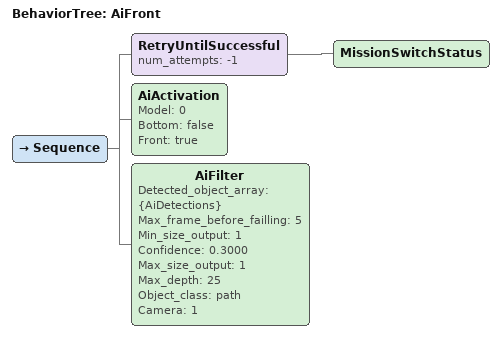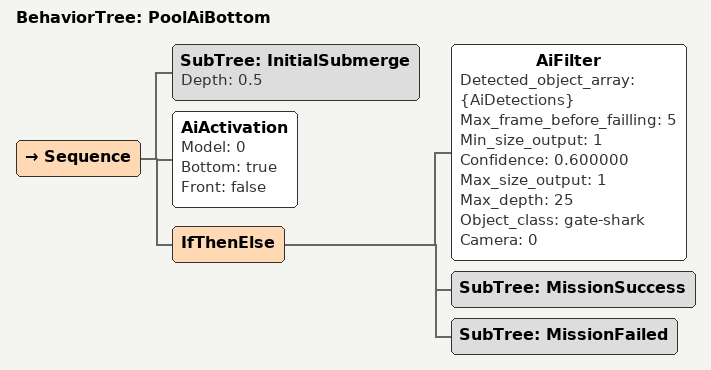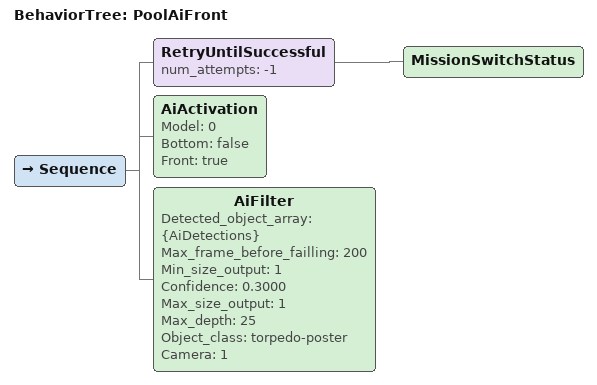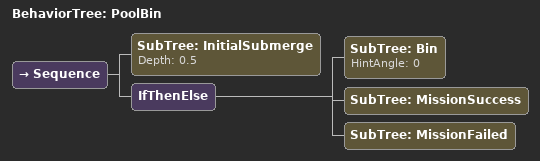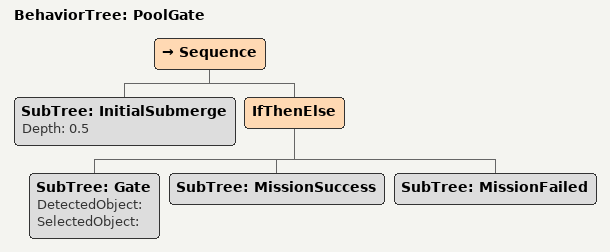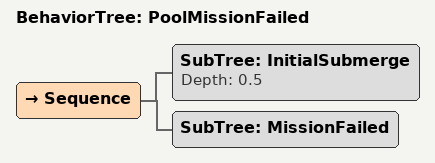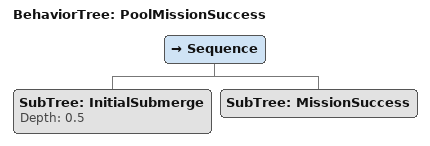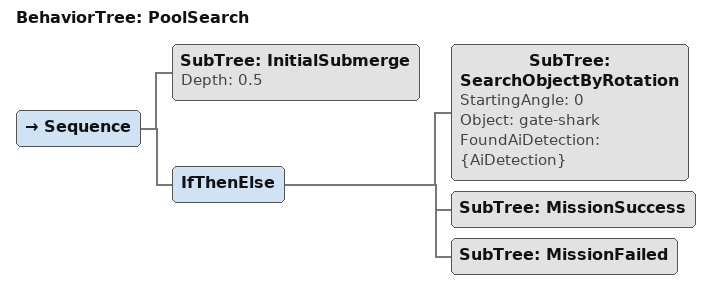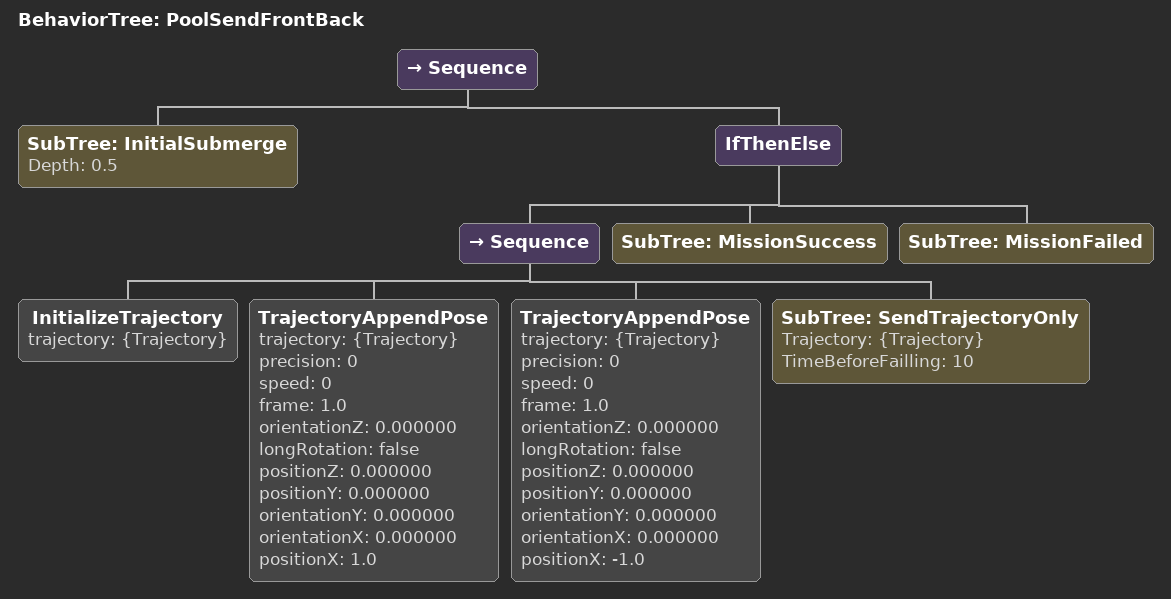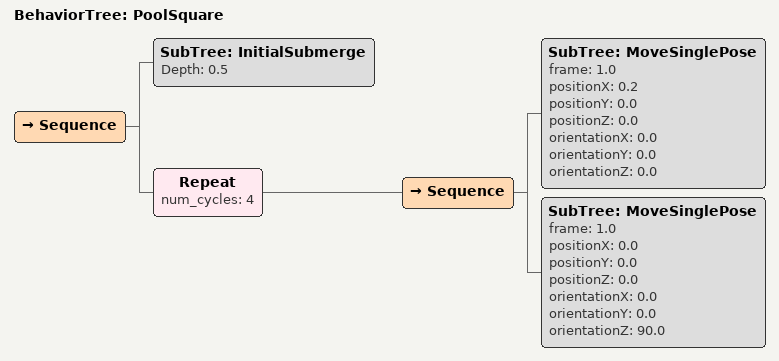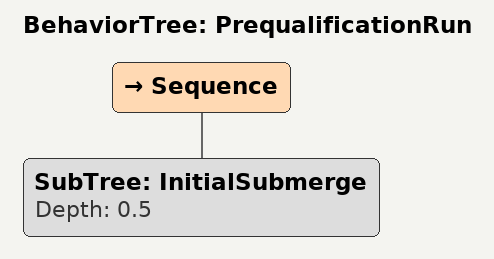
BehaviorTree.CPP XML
<?xml version="1.0" encoding="UTF-8"?>
<root BTCPP_format="4">
  <BehaviorTree ID="AiFront">
    <Sequence>
      <RetryUntilSuccessful num_attempts="-1">
        <MissionSwitchStatus/>
      </RetryUntilSuccessful>
      <AiActivation Model="0"
                    Bottom="false"
                    Front="true"/>
      <AiFilter Detected_object_array="{AiDetections}"
                Max_frame_before_failling="5"
                Min_size_output="1"
                Confidence="0.3000"
                Max_size_output="1"
                Max_depth="25"
                Object_class="path"
                Camera="1"/>
    </Sequence>
  </BehaviorTree>

  <BehaviorTree ID="PoolAiBottom">
    <Sequence>
      <SubTree ID="InitialSubmerge"
               Depth="0.5"/>
      <AiActivation Model="0"
                    Bottom="true"
                    Front="false"/>
      <IfThenElse>
        <AiFilter Detected_object_array="{AiDetections}"
                  Max_frame_before_failling="5"
                  Min_size_output="1"
                  Confidence="0.600000"
                  Max_size_output="1"
                  Max_depth="25"
                  Object_class="gate-shark"
                  Camera="0"/>
        <SubTree ID="MissionSuccess"/>
        <SubTree ID="MissionFailed"/>
      </IfThenElse>
    </Sequence>
  </BehaviorTree>

  <BehaviorTree ID="PoolAiFront">
    <Sequence>
      <RetryUntilSuccessful num_attempts="-1">
        <MissionSwitchStatus/>
      </RetryUntilSuccessful>
      <AiActivation Model="0"
                    Bottom="false"
                    Front="true"/>
      <AiFilter Detected_object_array="{AiDetections}"
                Max_frame_before_failling="200"
                Min_size_output="1"
                Confidence="0.3000"
                Max_size_output="1"
                Max_depth="25"
                Object_class="torpedo-poster"
                Camera="1"/>
    </Sequence>
  </BehaviorTree>

  <BehaviorTree ID="PoolBin">
    <Sequence>
      <SubTree ID="InitialSubmerge"
               Depth="0.5"/>
      <IfThenElse>
        <SubTree ID="Bin"
                 HintAngle="0"/>
        <SubTree ID="MissionSuccess"/>
        <SubTree ID="MissionFailed"/>
      </IfThenElse>
    </Sequence>
  </BehaviorTree>

  <BehaviorTree ID="PoolGate">
    <Sequence>
      <SubTree ID="InitialSubmerge"
               Depth="0.5"/>
      <IfThenElse>
        <SubTree ID="Gate"
                 DetectedObject=""
                 SelectedObject=""/>
        <SubTree ID="MissionSuccess"/>
        <SubTree ID="MissionFailed"/>
      </IfThenElse>
    </Sequence>
  </BehaviorTree>

  <BehaviorTree ID="PoolMissionFailed">
    <Sequence>
      <SubTree ID="InitialSubmerge"
               Depth="0.5"/>
      <SubTree ID="MissionFailed"/>
    </Sequence>
  </BehaviorTree>

  <BehaviorTree ID="PoolMissionSuccess">
    <Sequence>
      <SubTree ID="InitialSubmerge"
               Depth="0.5"/>
      <SubTree ID="MissionSuccess"/>
    </Sequence>
  </BehaviorTree>

  <BehaviorTree ID="PoolSearch">
    <Sequence>
      <SubTree ID="InitialSubmerge"
               Depth="0.5"/>
      <IfThenElse>
        <SubTree ID="SearchObjectByRotation"
                 StartingAngle="0"
                 Object="gate-shark"
                 FoundAiDetection="{AiDetection}"/>
        <SubTree ID="MissionSuccess"/>
        <SubTree ID="MissionFailed"/>
      </IfThenElse>
    </Sequence>
  </BehaviorTree>

  <BehaviorTree ID="PoolSendFrontBack">
    <Sequence>
      <SubTree ID="InitialSubmerge"
               Depth="0.5"/>
      <IfThenElse>
        <Sequence>
          <InitializeTrajectory trajectory="{Trajectory}"/>
          <TrajectoryAppendPose trajectory="{Trajectory}"
                                precision="0"
                                speed="0"
                                frame="1.0"
                                orientationZ="0.000000"
                                longRotation="false"
                                positionZ="0.000000"
                                positionY="0.000000"
                                orientationY="0.000000"
                                orientationX="0.000000"
                                positionX="1.0"/>
          <TrajectoryAppendPose trajectory="{Trajectory}"
                                precision="0"
                                speed="0"
                                frame="1.0"
                                orientationZ="0.000000"
                                longRotation="false"
                                positionZ="0.000000"
                                positionY="0.000000"
                                orientationY="0.000000"
                                orientationX="0.000000"
                                positionX="-1.0"/>
          <SubTree ID="SendTrajectoryOnly"
                   Trajectory="{Trajectory}"
                   TimeBeforeFailling="10"/>
        </Sequence>
        <SubTree ID="MissionSuccess"/>
        <SubTree ID="MissionFailed"/>
      </IfThenElse>
    </Sequence>
  </BehaviorTree>

  <BehaviorTree ID="PoolSquare">
    <Sequence>
      <SubTree ID="InitialSubmerge"
               Depth="0.5"/>
      <Repeat num_cycles="4">
        <Sequence>
          <SubTree ID="MoveSinglePose"
                   frame="1.0"
                   positionX="0.2"
                   positionY="0.0"
                   positionZ="0.0"
                   orientationX="0.0"
                   orientationY="0.0"
                   orientationZ="0.0"/>
          <SubTree ID="MoveSinglePose"
                   frame="1.0"
                   positionX="0.0"
                   positionY="0.0"
                   positionZ="0.0"
                   orientationX="0.0"
                   orientationY="0.0"
                   orientationZ="90.0"/>
        </Sequence>
      </Repeat>
    </Sequence>
  </BehaviorTree>

  <BehaviorTree ID="PrequalificationRun">
    <Sequence>
      <SubTree ID="InitialSubmerge"
               Depth="0.5"/>
    </Sequence>
  </BehaviorTree>

</root>
